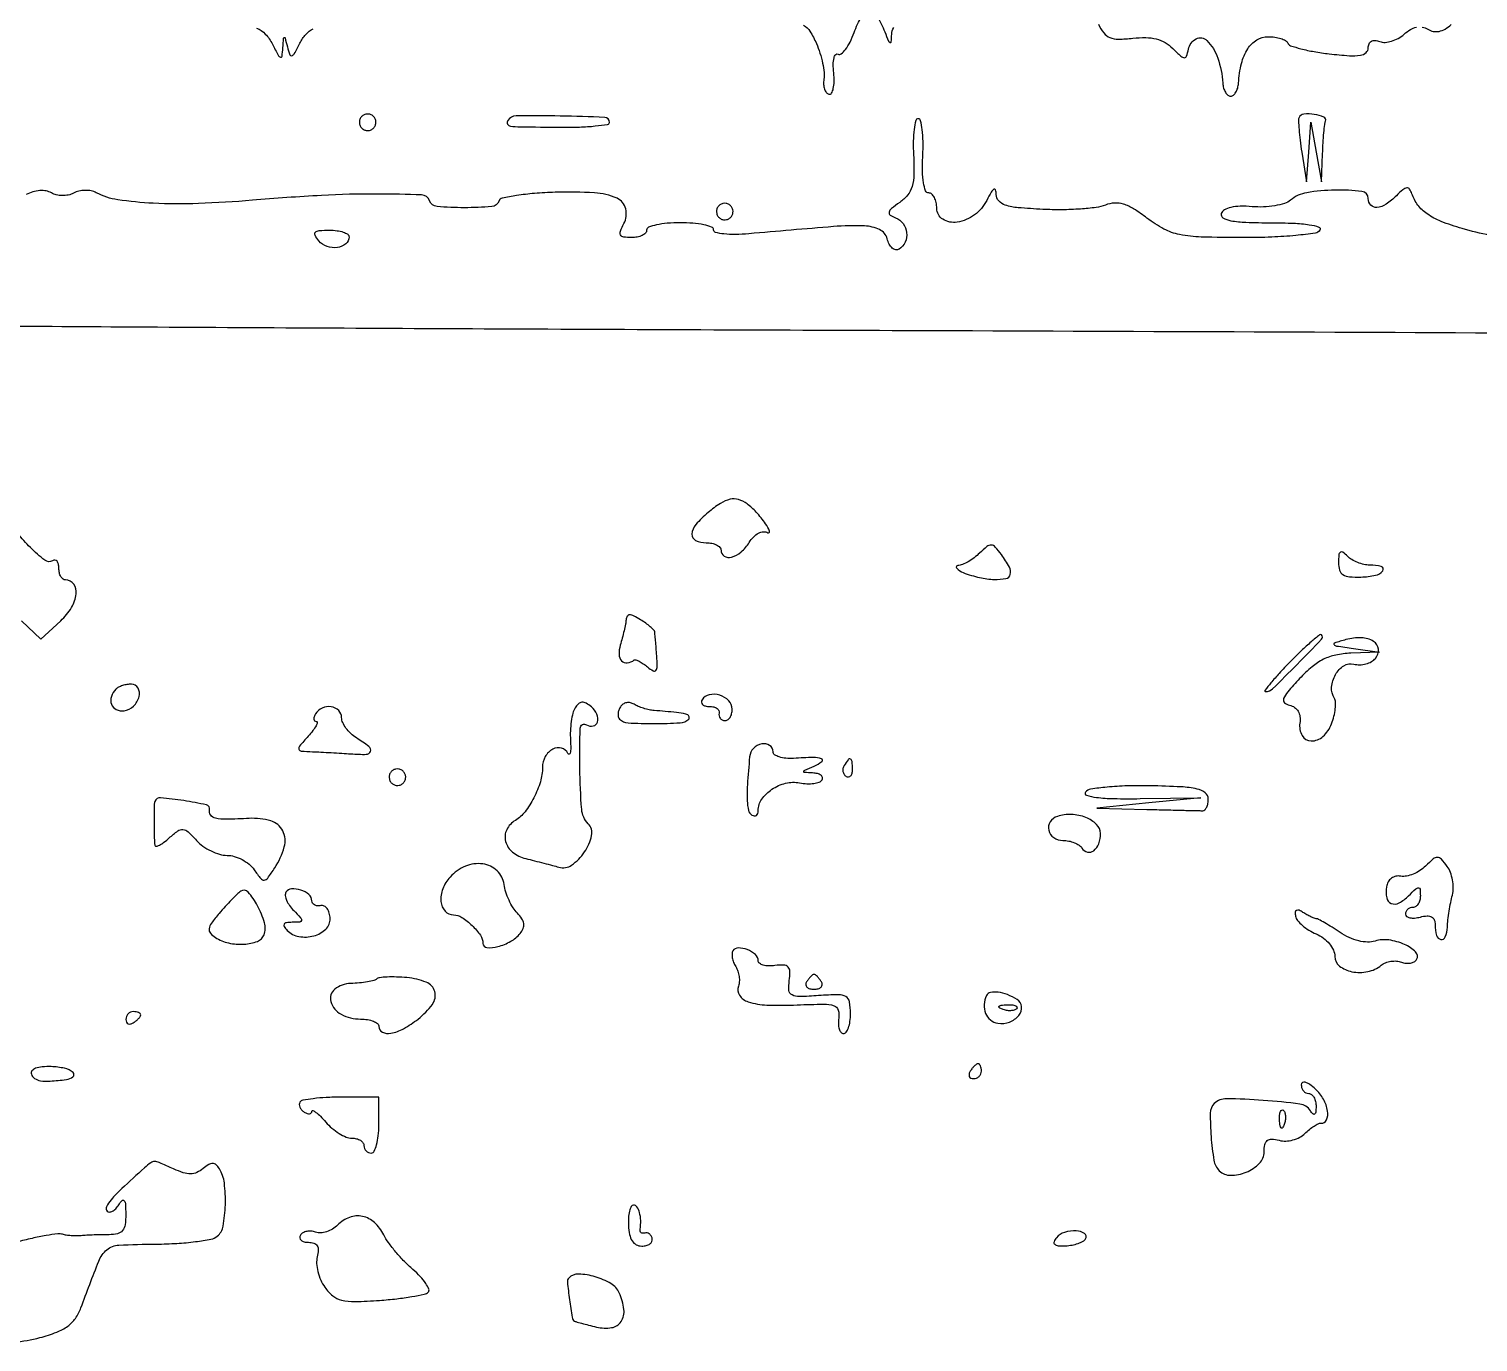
# Model space of a CAD drawing. Extents: x 0 to 5034, y 0 to 2560.
# Drawn here: x 1904 to 2098.8, y 1001.6 to 1178 of the extents above; entities that cross this region are included whole.
import ezdxf

# ---------------------------------------------------------------- set-up
doc = ezdxf.new("R2010")
doc.units = 0

msp = doc.modelspace()

# ---------------------------------------------------------------- linework, layer by layer
for points in [[(1947.502402, 1196.120286, -0.000032), (1920.447605, 1196.407269, -0.136565)], [(2135.158311, 1194.734742, 0.000087), (2095.515265, 1195.025921, 0.000086), (2052.705471, 1195.325531, 0.000108), (2013.009411, 1195.587935, -0.000391)], [(1872.923089, 1138.307243, 0.000252), (1914.9875, 1138.033875, 0.00034), (1965.167743, 1137.767173, 0.000261), (2020, 1137.541701, -0.000218), (2106.534305, 1137.193271, -0.000544), (2169.810122, 1136.842041, -0.000504), (2235.769475, 1136.33762, -0.000165), (2333, 1135.463858, 0.000234), (2358.975745, 1135.234022, 0.00012), (2391.584375, 1134.968581, 0.000119), (2425.187594, 1134.711078, 0.000179), (2454.5, 1134.503905, -0.000262), (2483.599676, 1134.293386, -0.000181), (2516.534375, 1134.025937, -0.000183), (2548.192927, 1133.745827, -0.000374)], [(2008.103196, 1178.546746, -0.128122), (2008.954268, 1177.73466, -0.03552), (2009.81866, 1176.086283, -0.026566), (2010.301143, 1174.799924, -0.024289), (2010.66117, 1173.430844, -0.025063), (2010.861591, 1172.17667, -0.069152), (2010.835046, 1171.284244, 0.052704), (2010.79128, 1170.584991, 0.069653), (2010.906598, 1169.957978, 0.08663), (2011.155376, 1169.495797, 0.170667), (2011.503096, 1169.274829, 0.323696), (2011.849603, 1169.420548, 0.081316), (2012.093236, 1170.022928, 0.052792), (2012.204102, 1170.969635, 0.028909), (2012.149499, 1172.137746, -0.025761), (2012.088656, 1173.284638, -0.056962), (2012.186743, 1174.154302, -0.118405), (2012.416237, 1174.615387, -0.372649), (2012.731153, 1174.666157, 0.318082), (2013.166681, 1174.693347, 0.063414), (2013.738485, 1175.287936, 0.046221), (2014.343484, 1176.281767, 0.026877), (2014.888711, 1177.56878, -0.043394), (2015.883415, 1179.716622, -0.263667)], [(2017.934815, 1179.755634, -0.043485), (2019.006691, 1177.647673, 0.005316), (2019.517159, 1176.420271, 0.210848), (2019.726631, 1176.22496, 0.491136), (2019.879474, 1176.324715, 0.011189), (2019.936614, 1177.324139, -0.12659), (2020.207112, 1178.242056, -0.180398)], [(2047.732259, 1178.688283, 0.057335), (2048.441849, 1177.510045, 0.132139), (2049.257769, 1176.887941, 0.101077), (2050.42293, 1176.667238, 0.025493), (2052.358767, 1176.793719, -0.033076), (2054.092134, 1176.880618, -0.058512), (2055.509491, 1176.691097, -0.068058), (2056.692168, 1176.210855, -0.06604), (2057.715993, 1175.426843, 0.010364), (2058.81684, 1174.3707, 0.175251), (2059.27375, 1174.179151, 0.337237), (2059.580277, 1174.389095, 0.032377), (2059.823324, 1175.321407, -0.227189), (2060.847668, 1176.70563, -0.327606), (2062.296796, 1176.492169, -0.117208), (2063.775386, 1174.123369, -0.064728), (2064.441424, 1170.758137, 0.05166), (2064.555365, 1170.091739, 0.068484), (2064.799955, 1169.527946, 0.085317), (2065.13098, 1169.147697, 0.172756), (2065.5, 1169.016274, 0.172756), (2065.86902, 1169.147697, 0.085317), (2066.200045, 1169.527946, 0.068484), (2066.444635, 1170.091739, 0.05166), (2066.558576, 1170.758137, -0.042526), (2066.961911, 1173.406808, -0.082917), (2067.794844, 1175.36827, -0.112948), (2069.009219, 1176.566786, -0.139363), (2070.533298, 1177, -0.034366), (2071.438194, 1176.937731, -0.043442), (2072.255615, 1176.751296, -0.04946), (2072.881639, 1176.479274, -0.173453), (2073.166667, 1176.15335, 0.221912), (2073.548143, 1175.791516, 0.016917), (2074.944271, 1175.377321, 0.020723), (2076.714353, 1174.994243, 0.014183), (2078.75, 1174.700465, 0.010591), (2081.455395, 1174.446001, 0.056725), (2082.933299, 1174.506228, 0.140761), (2083.701167, 1174.861872, 0.217686), (2084, 1175.51573, -0.100695), (2084.109657, 1176.054711, -0.169981), (2084.416611, 1176.392119, -0.146901), (2084.905257, 1176.493296, -0.069829), (2085.537245, 1176.347334, 0.106762), (2086.252935, 1176.236465, 0.058099), (2087.132755, 1176.39211, 0.053972), (2088.03204, 1176.771263, 0.057243), (2088.810085, 1177.328129, -0.048593), (2089.65835, 1177.957663, -0.083633), (2090.47504, 1178.27863, -0.098322)], [(2091.256125, 1178.287672, -0.092547), (2092, 1178, 0.091545), (2092.741511, 1177.711549, 0.097985), (2093.518761, 1177.71694, 0.084005), (2094.328408, 1178.030879, 0.049552), (2095.16469, 1178.649042, -0.158791)], [(1934.572603, 1178.130606, -0.118069), (1935.74596, 1177.362502, -0.071888), (1936.703521, 1176, 0.005551), (1937.482297, 1174.50474, 0.186102), (1937.782084, 1174.246267, 0.478917), (1937.992338, 1174.3751, 0.015625), (1938.10126, 1175.5, -0.002255), (1938.192133, 1176.800021, -0.33431), (1938.285644, 1176.906735, -0.39805), (1938.395174, 1176.83933, -0.002519), (1938.712861, 1175.627792, 0.02117), (1939.029345, 1174.581533, 0.40111), (1939.307635, 1174.439541, 0.198298), (1939.644345, 1174.713302, 0.008105), (1940.381509, 1176.127792, -0.065023), (1941.184585, 1177.316686, -0.104517), (1942.163046, 1178.043028, -0.078452)], [(2100.363545, 1150.306552, -0.024626), (2096.61602, 1151.213926, -0.021829), (2093.780149, 1152.186701, -0.058298), (2091.897614, 1153.192186, -0.080206), (2090.661537, 1154.383826, -0.080644), (2089.866071, 1155.901786, 0.075082), (2089.556577, 1156.508612, 0.275895), (2089.177349, 1156.673836, 0.145136), (2088.654529, 1156.443007, 0.020345), (2087.776786, 1155.633929, -0.049797), (2086.391655, 1154.500277, -0.12186), (2085.160012, 1154.059255, -0.235624), (2084.346285, 1154.366919, -0.188986), (2084.000775, 1155.25, 0.381852), (2083.135539, 1156.218959, 0.032898), (2079.534638, 1156.38683, 0.03593), (2075.731266, 1156.039699, 0.13325), (2073.559809, 1155.049637, -0.097196), (2072.744156, 1154.605165, -0.033717), (2071.436056, 1154.288171, -0.031988), (2069.911199, 1154.125334, -0.032104), (2068.379886, 1154.158655, 0.025885), (2066.795595, 1154.212834, 0.050348), (2065.540236, 1154.063775, 0.069392), (2064.663605, 1153.736452, 0.190539), (2064.246528, 1153.239583, 0.360161), (2064.470251, 1152.662165, 0.08208), (2065.53345, 1152.278926, 0.036948), (2067.557185, 1152.058881, 0.008611), (2070.975684, 1152, -0.010101), (2073.973651, 1151.939426, -0.027928), (2076.074183, 1151.73663, -0.043472), (2077.346334, 1151.42669, -0.482593), (2077.5, 1151, -0.223914), (2076.885752, 1150.60049, -0.009628), (2074.258869, 1150.292151, -0.014782), (2071.02707, 1150.071967, -0.009616), (2067.285374, 1150, -0.006827), (2061.555198, 1150.078241, -0.042794), (2058.647888, 1150.407709, -0.072105), (2056.536485, 1151.160154, -0.041349), (2054.254415, 1152.619519, 0.022349), (2052.45973, 1153.865631, 0.064854), (2051.09072, 1154.497962, 0.090817), (2049.888527, 1154.645402, 0.081077), (2048.660024, 1154.369519, -0.064186), (2047.435902, 1154.051064, -0.014608), (2045.29857, 1153.842876, -0.014886), (2042.801191, 1153.74764, -0.013987), (2040.25, 1153.797717, -0.009864), (2036.944056, 1154.020633, -0.055548), (2035.21141, 1154.368319, -0.130756), (2034.324877, 1154.93538, -0.18534), (2033.985258, 1155.797717, 0.063328), (2033.901671, 1156.41244, 0.504475), (2033.675029, 1156.50158, 0.124521), (2033.311968, 1156.122115, 0.012301), (2032.712087, 1155, -0.118101), (2031.068319, 1153.054204, -0.119733), (2028.729416, 1152.076627, -0.180024), (2026.819678, 1152.461103, -0.259579), (2026, 1153.933578, 0.050008), (2025.920716, 1154.724317, 0.06999), (2025.684472, 1155.392988, 0.090137), (2025.335925, 1155.84287, 0.185032), (2024.925861, 1156, -0.31239), (2024.4936, 1156.299274, -0.049758), (2024.213907, 1157.349726, -0.036744), (2024.076111, 1158.923559, -0.016727), (2024.116564, 1160.989878, 0.016576), (2024.154593, 1162.902866, 0.027424), (2024.044696, 1164.51398, 0.026478), (2023.830882, 1165.717083, 0.348674), (2023.5, 1165.979757, 0.346552), (2023.169251, 1165.719223, 0.027439), (2022.953671, 1164.544747, 0.027998), (2022.841989, 1162.967431, 0.016935), (2022.877877, 1161.094617, -0.017443), (2022.925439, 1158.473597, -0.066781), (2022.681823, 1156.862796, -0.099315), (2022.084813, 1155.720087, -0.070204), (2021.023512, 1154.729022, 0.015815), (2019.908272, 1153.894091, 0.158527), (2019.592386, 1153.414137, 0.321645), (2019.73436, 1153.030841, 0.056877), (2020.454932, 1152.655668, -0.142204), (2021.470542, 1151.885323, -0.132269), (2021.951252, 1150.668906, -0.134783), (2021.752431, 1149.39324, -0.14977), (2020.932692, 1148.458401, -0.185437), (2020.483914, 1148.37355, -0.134658), (2020.02118, 1148.59568, -0.094366), (2019.612383, 1149.114472, -0.055912), (2019.328446, 1149.852024, 0.220897), (2018.319568, 1151.072939, 0.102755), (2016.278329, 1151.573767, 0.029036), (2012.111074, 1151.481054, 0.00215), (2000.75, 1150.517617, -0.018444), (1998.915776, 1150.422123, -0.031547), (1997.385135, 1150.495561, -0.034293), (1996.271983, 1150.697631, -0.343269), (1996, 1151.047115, 0.31612), (1995.739557, 1151.417886, 0.034366), (1994.678125, 1151.72009, 0.032233), (1993.224825, 1151.931159, 0.019948), (1991.5, 1152, 0.020945), (1989.775243, 1151.927717, 0.033738), (1988.321875, 1151.70625, 0.036969), (1987.267028, 1151.388512, 0.31052), (1987, 1151, -0.193822), (1986.846163, 1150.618057, -0.087294), (1986.402165, 1150.29375, -0.067147), (1985.743742, 1150.073642, -0.047166), (1984.964816, 1150, -0.034631), (1983.916704, 1150.07268, -0.238929), (1983.506034, 1150.3582, -0.220188), (1983.474472, 1150.877174, -0.029678), (1983.943803, 1151.894995, 0.185445), (1984.19154, 1153.871772, 0.229518), (1983.01945, 1155.282484, 0.093073), (1979.98259, 1156.027887, 0.021642), (1974.706521, 1156.09017, 0.011947), (1971.920624, 1155.935766, 0.018302), (1969.518999, 1155.65626, 0.013162), (1967.601027, 1155.309657, 0.261233), (1967.166667, 1154.931641, -0.294483), (1966.17129, 1154.167983, -0.020762), (1962.497905, 1154.020501, -0.020757), (1958.825031, 1154.178157, -0.294919), (1957.833333, 1154.94462, 0.307271), (1956.75701, 1155.738211, 0.009009), (1950.825538, 1155.863319, 0.014423), (1943.301441, 1155.669355, 0.007657), (1934, 1155.017821, -0.012459), (1926.765502, 1154.580833, -0.021026), (1920.689587, 1154.621133, -0.02414), (1915.917384, 1155.085252, -0.087005), (1913.025823, 1156.039618, 0.076565), (1912.345264, 1156.280002, 0.051193), (1911.520647, 1156.349773, 0.050551), (1910.685351, 1156.249982, 0.067974), (1909.971941, 1155.984983, -0.070011), (1909.264406, 1155.725427, -0.054269), (1908.447305, 1155.640654, -0.055283), (1907.649427, 1155.733226, -0.082087), (1907, 1156, 0.093849), (1906.302404, 1156.267707, 0.060546), (1905.435753, 1156.318316, 0.055532), (1904.501209, 1156.154464, 0.051767), (1903.601915, 1155.786951, -0.1065)], [(1902.978113, 1098.520969), (1905.565664, 1096.041938), (1908.24823, 1098.529353, 0.068271), (1909.694072, 1100.29265, 0.108712), (1910.330667, 1102.127847, 0.188083), (1909.989313, 1103.440028, 0.240606), (1908.893011, 1104, -0.170202), (1908.552301, 1104.119439, -0.094345), (1908.262322, 1104.457961, -0.074909), (1908.066201, 1104.962643, -0.055333), (1908, 1105.559017, 0.054912), (1907.938363, 1106.118564, 0.118754), (1907.748949, 1106.504915, 0.189354), (1907.468993, 1106.65942, 0.172581), (1907.14536, 1106.589837, -0.312193), (1906.116994, 1106.642985, -0.031105), (1904.159351, 1108.35663, -0.031702), (1902.459136, 1110.271117, -0.378747)], [(1901.966643, 1001.611134, 0.04732), (1905.446374, 1002.196901, 0.02533), (1907.702517, 1002.924564, 0.066333), (1909.197371, 1003.731749, 0.084246), (1910.216395, 1004.771949, 0.063038), (1910.960178, 1006.196754, -0.005131), (1913.36369, 1012.477926, -0.123946), (1914.450348, 1013.992481, -0.164524), (1916.053863, 1014.624923, -0.010823), (1921.096405, 1014.765678, 0.013273), (1923.854115, 1014.856174, 0.017146), (1926.375783, 1015.092988, 0.014983), (1928.439162, 1015.421508, 0.126775), (1929.28265, 1015.818664, 0.177821), (1930.077474, 1017.185937, 0.035928), (1930.370564, 1020.027454, 0.03796), (1930.238129, 1022.973271, 0.108615), (1929.56377, 1024.896818, 0.070578), (1929.125989, 1025.422414, 0.185385), (1928.675896, 1025.596351, 0.139846), (1928.135301, 1025.443399, 0.034791), (1927.381358, 1024.901536, -0.070344), (1926.552445, 1024.390735, -0.100219), (1925.709416, 1024.209252, -0.079511), (1924.721547, 1024.354939, -0.030614), (1923.423333, 1024.852978, 0.004503), (1921.479399, 1025.71764, 0.093284), (1920.859215, 1025.858597, 0.170838), (1920.359013, 1025.703344, 0.023368), (1919.5, 1025, 0.004161), (1916.456437, 1022.214601, 0.026855), (1915.010433, 1020.716306, 0.061476), (1914.378455, 1019.774764, 0.324121), (1914.47104, 1019.195627, 0.206246), (1914.787457, 1019.069755, 0.11559), (1915.1947, 1019.177365, 0.080522), (1915.636149, 1019.512394, 0.049288), (1916.03906, 1020.02896, -0.049732), (1916.493668, 1020.610742, -0.46409), (1916.772402, 1020.593745, -0.148046), (1916.945002, 1020.116344, -0.011843), (1916.984687, 1018.761202, -0.036471), (1916.890851, 1017.369397, -0.137046), (1916.543249, 1016.575339, -0.164342), (1915.877039, 1016.157655, -0.059021), (1914.75, 1016.025955, 0.005426), (1913.778752, 1016.016949, 0.004191), (1912.720313, 1015.986767, 0.004238), (1911.732156, 1015.94191, 0.010128), (1911, 1015.887561, -0.023841), (1910.352449, 1015.857314, -0.018469), (1909.646875, 1015.88409, -0.018814), (1908.989074, 1015.958399, -0.042062), (1908.5, 1016.075074, 0.111255), (1907.855063, 1016.13761, 0.010552), (1906.2763, 1015.905395, 0.013075), (1904.385634, 1015.535327, 0.009938), (1902.334212, 1015.0348, 0.052275)]]:
    msp.add_lwpolyline(points, format="xyb")
for points in [[(1948.552786, 1166.08541, 0.099038), (1948.401684, 1165.679226, 0.097945), (1948.417584, 1165.244476, 0.097945), (1948.597789, 1164.848514, 0.099038), (1948.91459, 1164.552786, 0.099038), (1949.320774, 1164.401684, 0.097945), (1949.755524, 1164.417584, 0.097945), (1950.151486, 1164.597789, 0.099038), (1950.447214, 1164.91459, 0.099038), (1950.598316, 1165.320774, 0.097945), (1950.582416, 1165.755524, 0.097945), (1950.402211, 1166.151486, 0.099038), (1950.08541, 1166.447214, 0.099038), (1949.679226, 1166.598316, 0.097945), (1949.244476, 1166.582416, 0.097945), (1948.848514, 1166.402211, 0.099038)], [(1968.344738, 1165.75, 0.243578), (1968.30826, 1165.264511, 0.266162), (1968.682283, 1164.981545, 0.028863), (1969.99526, 1164.889874, 0.000862), (1975.5, 1164.833333, 0.010313), (1977.992205, 1164.863436, 0.017076), (1980.090768, 1165.003937, 0.011134), (1981.756836, 1165.210355, 0.372009), (1982.000486, 1165.492126, 0.402119), (1981.364302, 1166.156159, 0.005817), (1975.392897, 1166.338435, 0.006558), (1969.451088, 1166.372699, 0.258167)], [(2074.709139, 1166.160933, 0.116148), (2074.621819, 1165.714922, 0.009477), (2074.689906, 1164.519149, 0.012326), (2074.834976, 1163.080265, 0.009168), (2075.063263, 1161.5), (2075.716189, 1157.5), (2076, 1161.5), (2076.283811, 1165.5), (2077, 1161.5), (2077.716189, 1157.5), (2077.858095, 1161.25, -0.005531), (2077.930698, 1162.733978, -0.007198), (2078.031753, 1164.090747, -0.005529), (2078.144962, 1165.221355, -0.063567), (2078.25, 1165.654671, 0.405909), (2078.012719, 1166.206029, 0.062883), (2076.748375, 1166.552704, 0.054836), (2075.333207, 1166.598647, 0.273825)], [(1996.552786, 1154.08541, 0.099038), (1996.401684, 1153.679226, 0.097945), (1996.417584, 1153.244476, 0.097945), (1996.597789, 1152.848514, 0.099038), (1996.91459, 1152.552786, 0.099038), (1997.320774, 1152.401684, 0.097945), (1997.755524, 1152.417584, 0.097945), (1998.151486, 1152.597789, 0.099038), (1998.447214, 1152.91459, 0.099038), (1998.598316, 1153.320774, 0.097945), (1998.582416, 1153.755524, 0.097945), (1998.402211, 1154.151486, 0.099038), (1998.08541, 1154.447214, 0.099038), (1997.679226, 1154.598316, 0.097945), (1997.244476, 1154.582416, 0.097945), (1996.848514, 1154.402211, 0.099038)], [(1947, 1150.106989, -0.223041), (1946.559595, 1149.16883, -0.140564), (1945.431061, 1148.673358, -0.116558), (1944.037096, 1148.809934, -0.13795), (1942.950668, 1149.559441, -0.044371), (1942.425425, 1150.32057, -0.335831), (1942.479603, 1150.726644, -0.183144), (1942.978267, 1150.954072, -0.016407), (1944.377555, 1151, -0.032325), (1945.382133, 1150.934987, -0.04978), (1946.229657, 1150.737678, -0.064169), (1946.81567, 1150.449981, -0.251687)], [(1995.25, 1113.056438, 0.041186), (1993.613006, 1111.444797, 0.163772), (1993.089197, 1110.156647, 0.306485), (1993.583785, 1109.318751, 0.111146), (1995, 1109, -0.048028), (1995.765418, 1108.926307, -0.068025), (1996.4125, 1108.70625, -0.088204), (1996.848523, 1108.381882, -0.191087), (1997, 1108, 0.257834), (1997.434809, 1107.212858, 0.210222), (1998.401078, 1107.069751, 0.111668), (1999.697076, 1107.760671, 0.075228), (2000.79216, 1109.038803, -0.050816), (2001.388826, 1109.807927, -0.081644), (2002.04984, 1110.306825, -0.10616), (2002.702401, 1110.488887, -0.151442), (2003.282707, 1110.346845, 0.705829), (2003.522896, 1110.544518, 0.068646), (2002.995893, 1111.54665, 0.028071), (2001.726619, 1113.124806, 0.050968), (2000.5, 1114.234687, 0.088496), (1999.345546, 1114.802491, 0.125994), (1998.208302, 1114.8365, 0.089761), (1996.919645, 1114.291951, 0.029112)], [(2031.753754, 1107.610897, -0.034488), (2031.039852, 1106.989227, -0.031742), (2030.227889, 1106.452555, -0.033245), (2029.441274, 1106.06858, -0.083822), (2028.821429, 1105.929715, 0.647468), (2028.680349, 1105.564323, 0.107743), (2029.567269, 1104.989026, 0.033667), (2031.752099, 1104.328817, 0.048768), (2033.75, 1104.070285, 0.056049), (2035.28287, 1104.19434, 0.283926), (2035.885386, 1104.751187, 0.198071), (2035.767732, 1105.730205, 0.030182), (2034.682326, 1107.419768, 0.02573), (2033.860694, 1108.429967, 0.195266), (2033.319145, 1108.692132, 0.190556), (2032.740356, 1108.50582, 0.024349)], [(2080, 1106.343519, 0.073305), (2080.150506, 1105.322469, 0.177163), (2080.601479, 1104.721027, 0.124709), (2081.460743, 1104.428064, 0.028997), (2082.99772, 1104.393519, 0.041054), (2084.974665, 1104.627021, 0.184216), (2085.942117, 1105.238937, 0.531453), (2085.74773, 1105.798206, 0.064916), (2084.2, 1106, -0.056383), (2083.422897, 1106.08791, -0.038823), (2082.57625, 1106.3525, -0.039117), (2081.790842, 1106.740359, -0.062206), (2081.2, 1107.2, 0.038901), (2080.592283, 1107.719857, 0.323019), (2080.25, 1107.721567, 0.219351), (2080.044415, 1107.361712, 0.0218)], [(1984.2391, 1098.654389, -0.027646), (1984.157465, 1098.061051, -0.008536), (1983.970136, 1097.178164, -0.008509), (1983.726509, 1096.196099, -0.00925), (1983.455802, 1095.25, 0.08093), (1983.285557, 1094.002894, 0.184922), (1983.642137, 1093.139224, 0.24056), (1984.394353, 1092.871963, 0.124263), (1985.346305, 1093.25, -0.251495), (1985.563496, 1093.278949, -0.031409), (1986.01215, 1093.076942, -0.030916), (1986.55211, 1092.747618, -0.020813), (1987.126709, 1092.309804, 0.042196), (1987.8802, 1091.784988, 0.366744), (1988.252404, 1091.852329, 0.178603), (1988.428538, 1092.35779, 0.013932), (1988.361645, 1093.809804, 0.001481), (1988.279438, 1094.877274, 0.001898), (1988.197122, 1095.859407, 0.00146), (1988.122594, 1096.682201, 0.016222), (1988.081242, 1097.009453, 0.156126), (1987.949044, 1097.271069, 0.020135), (1987.485323, 1097.705579, 0.021925), (1986.874685, 1098.18815, 0.016674), (1986.166667, 1098.663842, 0.02171), (1985.256304, 1099.178855, 0.119648), (1984.71196, 1099.308182, 0.260459), (1984.39288, 1099.127812, 0.11684)], [(2073.482075, 1092.981644, 0.007285), (2072.032943, 1091.453685, 0.013634), (2070.913312, 1090.169608, 0.010349), (2070.116516, 1089.162071, 0.619738), (2070.197052, 1089, 0.195191), (2071.144092, 1089.384351, 0.00513), (2074.434367, 1092.647947, 0.003813), (2077.724624, 1096.030397, 0.407947), (2077.718356, 1096.614977, 0.383468), (2077.456709, 1096.62887, 0.007408), (2076.330271, 1095.691363, 0.013792), (2074.997877, 1094.483262, 0.008302)], [(2081, 1095.983162, 0.007233), (2079.457315, 1095.527521, 0.537142), (2079.395843, 1095.316374, 0.182027), (2079.736599, 1095.126594, 0.002803), (2082, 1094.802001), (2085.5, 1094.320074), (2081.65121, 1094.160037, 0.040891), (2079.63118, 1093.90971, 0.063759), (2077.975883, 1093.33833, 0.059354), (2076.437237, 1092.334011, 0.03054), (2074.763694, 1090.75, 0.010241), (2073.167183, 1088.970808, 0.087704), (2072.622985, 1088.054436, 0.300998), (2072.746416, 1087.512182, 0.142818), (2073.411327, 1087.16727, -0.098189), (2074.09448, 1086.886012, -0.11541), (2074.573017, 1086.377139, -0.102721), (2074.811436, 1085.65807, -0.064907), (2074.798843, 1084.771132, 0.165253), (2075.10881, 1083.102958, 0.264544), (2076.316528, 1082.375243, 0.193768), (2077.912575, 1082.971881, 0.117269), (2079.06246, 1084.664283, 0.029565), (2079.384673, 1085.690588, 0.033681), (2079.566765, 1086.704143, 0.035877), (2079.600317, 1087.570661, 0.130877), (2079.442606, 1088.092865, -0.159073), (2079.07744, 1089.597625, -0.110358), (2079.594003, 1091.283895, -0.121068), (2080.728892, 1092.482625, -0.209894), (2082.059636, 1092.694656, 0.069875), (2082.851639, 1092.602165, 0.059268), (2083.686257, 1092.721199, 0.061564), (2084.435812, 1093.023225, 0.093285), (2084.975564, 1093.470556, 0.200139), (2085.353713, 1094.703191, 0.231449), (2084.714829, 1095.739922, 0.13466), (2083.079052, 1096.238619, 0.075375)], [(1915.666667, 1089.333333, 0.117912), (1915.049868, 1088.328793, 0.169955), (1915.071343, 1087.295228, 0.193541), (1915.713818, 1086.591349, 0.149568), (1916.75, 1086.43296, 0.155659), (1918.021946, 1087.05381, 0.135098), (1918.786651, 1088.331574, 0.202028), (1918.63849, 1089.483079, 0.267131), (1917.739991, 1090, 0.041773), (1917.152516, 1089.950833, 0.036043), (1916.550706, 1089.804167, 0.037677), (1916.022383, 1089.589204, 0.081092)], [(1942.5, 1086, 0.051315), (1942.314273, 1085.616529, 0.111502), (1942.273252, 1085.29375, 0.186183), (1942.377972, 1085.084405, 0.186834), (1942.595971, 1085, -0.473264), (1942.725157, 1084.842429, -0.076139), (1942.568556, 1084.4125, -0.040074), (1942.145191, 1083.768279, -0.018516), (1941.5, 1083, 0.008682), (1940.350076, 1081.684132, 0.249838), (1940.258931, 1081.25898, 0.312005), (1940.564732, 1081.007893, 0.012208), (1942.095012, 1080.918758, -0.003451), (1943.213265, 1080.873254, -0.001819), (1944.601347, 1080.802109, -0.001809), (1946.022116, 1080.718947, -0.00279), (1947.25, 1080.635737, 0.021118), (1949.317653, 1080.571591, 0.315193), (1949.874197, 1080.970502, 0.326739), (1949.679918, 1081.613617, 0.021896), (1948, 1082.767927, -0.048682), (1947.234913, 1083.356259, -0.046919), (1946.5875, 1084.088184, -0.050645), (1946.143819, 1084.846761, -0.107418), (1946, 1085.508474, 0.198996), (1945.604309, 1086.463323, 0.162804), (1944.607168, 1086.960215, 0.141422), (1943.398927, 1086.788151, 0.149801)], [(1977.375874, 1086.799159, 0.077166), (1977.079397, 1086.09704, 0.025846), (1976.864247, 1085.00105, 0.025012), (1976.74814, 1083.744603, 0.026095), (1976.760635, 1082.500601, -0.013788), (1976.798157, 1081.418057, -0.04984), (1976.734509, 1080.732112, -0.326181), (1976.585666, 1080.593984, -0.327122), (1976.409181, 1080.693823, 0.224274), (1975.565693, 1081.4128, 0.193761), (1974.400717, 1081.274516, 0.140154), (1973.376268, 1080.26224, 0.128927), (1973, 1078.82727, -0.073476), (1972.713887, 1076.890813, -0.044902), (1971.848722, 1074.744199, -0.045443), (1970.650623, 1072.848774, -0.095993), (1969.354015, 1071.70031, 0.146851), (1968.192481, 1070.442676, 0.181789), (1968.043201, 1068.866459, 0.158684), (1968.98906, 1067.422673, 0.110939), (1970.75, 1066.56092, -0.002881), (1971.926995, 1066.273021, -0.002315), (1973.189907, 1065.95016, -0.002339), (1974.354362, 1065.640896, -0.005974), (1975.194363, 1065.402783, 0.229624), (1976.921953, 1065.687351, 0.090649), (1978.652554, 1067.453199, 0.093865), (1979.608335, 1069.668404, 0.25682), (1979.148653, 1071.251347, -0.179335), (1978.270664, 1073.16323, -0.014807), (1978.01459, 1078.727041, -0.014417), (1978.081392, 1084.0918, -0.573587), (1978.930902, 1084.542705, 0.189912), (1979.833788, 1084.380067, 0.284718), (1980.401804, 1084.911237, 0.173336), (1980.318537, 1085.961593, 0.114421), (1979.578017, 1086.935251, 0.041155), (1978.849858, 1087.444674, 0.148558), (1978.305164, 1087.574072, 0.176944), (1977.838671, 1087.370219, 0.063831)], [(1983.468963, 1086.949781, 0.056783), (1983.254448, 1086.494278, 0.064578), (1983.159755, 1086.021584, 0.074439), (1983.193185, 1085.603939, 0.140137), (1983.356117, 1085.31055, 0.185158), (1984.497786, 1084.801766, 0.013475), (1988.003383, 1084.710205, 0.01349), (1991.508585, 1084.807729, 0.18471), (1992.651661, 1085.318327, 0.353043), (1992.69229, 1085.697905, 0.191904), (1992.286521, 1085.987258, 0.03689), (1991.011318, 1086.201586, 0.003886), (1987.998803, 1086.458265, -0.034579), (1987.337997, 1086.555675, -0.022488), (1986.592044, 1086.754478, -0.022619), (1985.878133, 1087.015606, -0.039443), (1985.317901, 1087.303526, 0.090625), (1984.816654, 1087.499568, 0.095564), (1984.288147, 1087.500366, 0.099652), (1983.814697, 1087.307031, 0.10814)], [(1994.444954, 1087.910933, 0.158234), (1994.360563, 1087.565646, 0.191241), (1994.505305, 1087.267587, 0.126796), (1994.88443, 1087.066068, 0.059147), (1995.440983, 1087, -0.05711), (1996.019265, 1086.933733, -0.093804), (1996.468601, 1086.735625, -0.131107), (1996.719809, 1086.442032, -0.181447), (1996.75, 1086.1, 0.11039), (1996.732072, 1085.749164, 0.119228), (1996.867188, 1085.435, 0.113761), (1997.137515, 1085.206961, 0.093907), (1997.5, 1085.1, 0.168696), (1997.880951, 1085.191038, 0.108012), (1998.20625, 1085.515435, 0.084061), (1998.425801, 1086.029171, 0.059104), (1998.5, 1086.654671, 0.197179), (1998.042267, 1087.770248, 0.123534), (1996.819581, 1088.513587, 0.126021), (1995.409402, 1088.583739, 0.206932)], [(2000.843476, 1080.25, 0.005414), (2000.546724, 1076.471579, 0.026618), (2000.516086, 1074.333447, 0.048644), (2000.693398, 1073.038752, 0.198524), (2001.148634, 1072.408139, 0.111581), (2001.47278, 1072.296628, 0.183608), (2001.749911, 1072.368598, 0.159113), (2001.936164, 1072.619821, 0.080771), (2002, 1073.012412, -0.153323), (2002.478525, 1074.536244, -0.093108), (2003.837521, 1075.871439, -0.08697), (2005.687772, 1076.6919, -0.108614), (2007.56177, 1076.743441, 0.035097), (2008.552666, 1076.625248, 0.044317), (2009.474683, 1076.662171, 0.050684), (2010.206654, 1076.833464, 0.173217), (2010.582884, 1077.134109, 0.205653), (2010.632588, 1077.467663, 0.171476), (2010.429435, 1077.766291, 0.100883), (2009.964271, 1077.981139, 0.048229), (2009.309017, 1078.070285, -0.008061), (2008.236922, 1078.129261, -0.453283), (2008.129501, 1078.270989, -0.240506), (2008.284157, 1078.464345, -0.004561), (2009.5, 1079, 0.055758), (2010.550367, 1079.597582, 0.597519), (2010.498754, 1079.977439, 0.097099), (2009.421096, 1080.156851, 0.009306), (2006.75, 1080.030596, -0.037188), (2005.696681, 1080.039549, -0.057936), (2004.807812, 1080.218421, -0.078553), (2004.20296, 1080.526512, -0.240191), (2004, 1080.924634, 0.254583), (2003.536681, 1081.775616, 0.198603), (2002.484117, 1081.96883, 0.1464), (2001.352745, 1081.348856, 0.174119)], [(2013.542705, 1079.069098, 0.090093), (2013.387618, 1078.673795, 0.095385), (2013.385962, 1078.257398, 0.099739), (2013.536973, 1077.88478, 0.108766), (2013.817021, 1077.613087, 0.158515), (2014.139071, 1077.534562, 0.191218), (2014.417083, 1077.669932, 0.126631), (2014.605052, 1078.024148, 0.059057), (2014.666667, 1078.543989, 0.019984), (2014.623697, 1079.618676, 0.269722), (2014.40792, 1079.929499, 0.350126), (2014.086603, 1079.852054, 0.02679)], [(1952.552786, 1078.08541, 0.099038), (1952.401684, 1077.679226, 0.097945), (1952.417584, 1077.244476, 0.097945), (1952.597789, 1076.848514, 0.099038), (1952.91459, 1076.552786, 0.099038), (1953.320774, 1076.401684, 0.097945), (1953.755524, 1076.417584, 0.097945), (1954.151486, 1076.597789, 0.099038), (1954.447214, 1076.91459, 0.099038), (1954.598316, 1077.320774, 0.097945), (1954.582416, 1077.755524, 0.097945), (1954.402211, 1078.151486, 0.099038), (1954.08541, 1078.447214, 0.099038), (1953.679226, 1078.598316, 0.097945), (1953.244476, 1078.582416, 0.097945), (1952.848514, 1078.402211, 0.099038)], [(2045.995157, 1075.5, 0.533519), (2046.120912, 1075.071543, 0.046305), (2047.453568, 1074.783929, 0.025554), (2049.801136, 1074.621879, 0.007986), (2053.330932, 1074.615341), (2061.5, 1074.730681), (2054.5, 1074.041928), (2047.5, 1073.353174), (2054.25, 1073.176587, 0.00027), (2056.890554, 1073.108933, 0.000384), (2059.2375, 1073.051872, 0.000212), (2061.22183, 1073.005993, 0.005673), (2061.75, 1073, 0.200521), (2062.036579, 1073.119745, 0.084977), (2062.279687, 1073.46783, 0.065018), (2062.444859, 1073.982995, 0.045134), (2062.5, 1074.592613, 0.235519), (2062.096948, 1075.40082, 0.106868), (2060.995276, 1075.909616, 0.04286), (2058.847039, 1076.199348, 0.007077), (2054.664225, 1076.342613, 0.012075), (2051.601786, 1076.33016, 0.017171), (2048.88543, 1076.160018, 0.013233), (2046.681913, 1075.886809, 0.183586)], [(1920.899402, 1074.25, 0.092977), (1920.811156, 1073.798512, 0.001926), (1920.802512, 1071.493779, 0.003844), (1920.819549, 1069.306366, 0.03402), (1920.9, 1068.345012, 0.425375), (1921.076752, 1068.220179, 0.072693), (1921.510445, 1068.370958, 0.042876), (1922.125124, 1068.760989, 0.021114), (1922.837686, 1069.353108, -0.027036), (1923.980849, 1070.280387, -0.182373), (1924.672335, 1070.46928, -0.165425), (1925.353913, 1070.163273, -0.021342), (1926.492674, 1069.008096, 0.054174), (1927.356706, 1068.239528, 0.040986), (1928.448333, 1067.589878, 0.041948), (1929.589547, 1067.145862, 0.071925), (1930.598284, 1067, -0.072686), (1931.573955, 1066.857411, -0.049565), (1932.61275, 1066.431278, -0.049281), (1933.554884, 1065.804802, -0.068729), (1934.242671, 1065.063926, 0.016985), (1935.139709, 1063.871552, 0.250508), (1935.606538, 1063.673664, 0.217066), (1936.072811, 1063.939075, 0.012849), (1937.013644, 1065.313926, 0.073258), (1938.298054, 1068.128092, 0.192112), (1938.08538, 1070.298346, 0.205778), (1936.466161, 1071.628292, 0.083861), (1933.576382, 1071.960343, -0.008123), (1930.517069, 1071.848072, -0.058266), (1929.047995, 1071.989486, -0.18147), (1928.399143, 1072.406662, -0.218932), (1928.25, 1073.108802, 0.414213), (1927.832022, 1073.770132, 0.016937), (1924.782848, 1074.34989, 0.016803), (1921.671571, 1074.726368, 0.331159)], [(2042.212258, 1072.237419, 0.169453), (2041.248708, 1071.493505, 0.202454), (2041.047004, 1070.372992, 0.18788), (2041.713104, 1069.384226, 0.152806), (2042.940983, 1069, -0.047606), (2043.730041, 1068.924701, -0.046638), (2044.496311, 1068.701458, -0.050526), (2045.12997, 1068.373446, -0.110089), (2045.510081, 1067.983688, 0.193056), (2046.253297, 1067.435165, 0.234393), (2047.091306, 1067.610356, 0.143455), (2047.766289, 1068.557292, 0.083771), (2048, 1069.94244, 0.204124), (2047.48553, 1071.150121, 0.09727), (2046.038112, 1072.080805, 0.08276), (2044.101442, 1072.498379, 0.092505)], [(1960.576542, 1064.084578, 0.092188), (1959.597029, 1062.493058, 0.115195), (1959.358227, 1060.779551, 0.160144), (1959.908367, 1059.508572, 0.214372), (1961.040044, 1059, -0.14516), (1962.168722, 1058.665269, -0.048225), (1963.532125, 1057.578462, -0.04814), (1964.656685, 1056.257416, -0.153443), (1965, 1055.165048, 0.392402), (1965.525804, 1054.59823, 0.084262), (1966.988006, 1054.734735, 0.062646), (1968.732577, 1055.444398, 0.091908), (1970.001758, 1056.502119, 0.074811), (1970.412059, 1057.181386, 0.133554), (1970.495113, 1057.824157, 0.115135), (1970.241004, 1058.486571, 0.047496), (1969.625329, 1059.231814, -0.056839), (1969.047246, 1059.958728, -0.03122), (1968.505598, 1060.960027, -0.030701), (1968.076962, 1062.058423, -0.042607), (1967.840811, 1063.08776, 0.168946), (1966.896979, 1064.92265, 0.157434), (1964.989251, 1065.841072, 0.133015), (1962.639394, 1065.53838, 0.111116)], [(2091.704765, 1065.561908, -0.052745), (2090.946901, 1064.949045, -0.046398), (2090.045183, 1064.477441, -0.048993), (2089.141974, 1064.206686, -0.093184), (2088.386029, 1064.20101, 0.09793), (2087.71256, 1064.189619, 0.108007), (2087.119964, 1063.919753, 0.105151), (2086.682694, 1063.419939, 0.088548), (2086.452657, 1062.753971, 0.085691), (2086.474708, 1061.285441, 0.2561), (2087.090806, 1060.534997, 0.224828), (2088.135217, 1060.598083, 0.070809), (2089.41938, 1061.562237, -0.008776), (2090.385238, 1062.494772, -0.188299), (2090.747076, 1062.638479, -0.386528), (2090.955415, 1062.451332, -0.025319), (2091, 1061.571429, -0.061768), (2090.925485, 1060.97055, -0.080164), (2090.70625, 1060.461607, -0.09778), (2090.381386, 1060.120948, -0.154765), (2090, 1060, 0.089443), (2089.618207, 1059.931152, 0.095162), (2089.29375, 1059.733751, 0.099841), (2089.076675, 1059.439407, 0.10954), (2089, 1059.09362, 0.24384), (2089.157535, 1058.789795, 0.106581), (2089.5875, 1058.607123, 0.070464), (2090.233678, 1058.575635, 0.040966), (2091, 1058.710251, -0.04787), (2091.89827, 1058.855316, -0.136294), (2092.512941, 1058.726569, -0.17931), (2092.8726, 1058.331531, -0.096222), (2093, 1057.675648, 0.062678), (2093.180271, 1056.243211, 0.28762), (2093.760233, 1055.691662, 0.372327), (2094.357212, 1056.027691, 0.071688), (2094.627276, 1057.345492, -0.015269), (2094.715364, 1058.326646, -0.008795), (2094.878181, 1059.501868, -0.008782), (2095.083371, 1060.677339, -0.014512), (2095.302693, 1061.660868, 0.062453), (2095.421063, 1062.613021, 0.044286), (2095.32466, 1063.686365, 0.044672), (2095.043551, 1064.712553, 0.068786), (2094.607743, 1065.521766, 0.02716), (2093.82225, 1066.481915, 0.207135), (2093.301877, 1066.715749, 0.181578), (2092.734319, 1066.511518, 0.020188)], [(1932.433823, 1062.172626, 0.035872), (1931.950785, 1061.76912, 0.008251), (1931.198491, 1061.018713, 0.008485), (1930.358746, 1060.123042, 0.008191), (1929.539763, 1059.18895, 0.01768), (1928.507945, 1057.881455, 0.120421), (1928.19543, 1057.127723, 0.218079), (1928.361048, 1056.543137, 0.075467), (1929.039763, 1055.954263, 0.087168), (1930.812978, 1055.225175, 0.067984), (1932.892997, 1055.057497, 0.07637), (1934.680817, 1055.434379, 0.214235), (1935.567671, 1056.315752, 0.164548), (1935.633041, 1057.939628, 0.051388), (1934.696694, 1060.226481, 0.056601), (1933.431995, 1062.057779, 0.387156)], [(1938.522834, 1062.036946, 0.175583), (1938.428945, 1061.587534, 0.064749), (1938.604907, 1060.954171, 0.054101), (1938.997269, 1060.250084, 0.04225), (1939.562237, 1059.58062, -0.009709), (1940.496189, 1058.609674, -0.22013), (1940.612678, 1058.25, -0.357251), (1940.393655, 1058.039979, -0.019547), (1939.371429, 1058, 0.031036), (1938.574371, 1057.950477, 0.224209), (1938.258289, 1057.75, 0.297955), (1938.263049, 1057.426554, 0.047917), (1938.684665, 1056.915335, 0.153175), (1940.268134, 1056.088121, 0.111828), (1942.263599, 1056.178587, 0.124659), (1943.87221, 1057.091252, 0.210375), (1944.454545, 1058.5, 0.059618), (1944.347947, 1059.246606, 0.090076), (1944.068608, 1059.839062, 0.119215), (1943.666503, 1060.186952, 0.171803), (1943.204545, 1060.25, -0.071322), (1942.744131, 1060.221307, -0.102905), (1942.353835, 1060.33576, -0.12641), (1942.095093, 1060.57288, -0.145383), (1942, 1060.893011, 0.223116), (1941.610133, 1061.723206, 0.093996), (1940.505284, 1062.334376, 0.096398), (1939.274995, 1062.489755, 0.242241)], [(2074.225223, 1058.829913, 0.12094), (2074.503421, 1058.248269, 0.042734), (2075.152513, 1057.581892, 0.039391), (2076.02068, 1056.943055, 0.037009), (2076.996098, 1056.433186, -0.057056), (2077.973918, 1055.871166, -0.060404), (2078.778643, 1055.111945, -0.066373), (2079.313846, 1054.260694, -0.107081), (2079.496098, 1053.427602, 0.230092), (2080.130001, 1052.129721, 0.118877), (2081.812398, 1051.363209, 0.098361), (2083.942139, 1051.374338, 0.120434), (2085.737265, 1052.221705, -0.075743), (2086.320278, 1052.562945, -0.055071), (2087.046042, 1052.762491, -0.055115), (2087.79714, 1052.798697, -0.076261), (2088.45524, 1052.65555, 0.062659), (2089.063154, 1052.505976, 0.070167), (2089.665501, 1052.52044, 0.080095), (2090.170577, 1052.690039, 0.134149), (2090.495983, 1052.993501, 0.351892), (2090.369805, 1054.012943, 0.088491), (2088.88126, 1055.019144, 0.069219), (2086.766431, 1055.626523, 0.11267), (2084.913264, 1055.472471, -0.08638), (2083.909671, 1055.336158, -0.051485), (2082.712792, 1055.505083, -0.046486), (2081.438483, 1055.95012, -0.040197), (2080.201037, 1056.641081, 0.006952), (2079.129978, 1057.336239, 0.009543), (2078.146555, 1057.929363, 0.006688), (2077.312447, 1058.396203, 0.103986), (2077, 1058.489322, -0.076143), (2076.729301, 1058.553965, -0.0151), (2076.272409, 1058.756141, -0.015668), (2075.749943, 1059.026904, -0.014009), (2075.225223, 1059.339643, 0.046405), (2074.68953, 1059.613615, 0.216126), (2074.351357, 1059.598151, 0.267046), (2074.186542, 1059.345203, 0.065341)], [(1998.598008, 1054.15858, 0.12869), (1998.479424, 1053.771948, 0.05437), (1998.516056, 1053.226056, 0.048891), (1998.686061, 1052.61967, 0.045664), (1998.973463, 1052.042938, -0.057884), (1999.260302, 1051.430375, -0.045673), (1999.428047, 1050.717216, -0.047063), (1999.460103, 1050.015911, -0.079675), (1999.339306, 1049.441834, 0.245787), (1999.484181, 1048.194313, 0.167298), (2000.652258, 1047.321649, 0.069643), (2003.158059, 1046.888798, 0.018197), (2007.250096, 1046.906803, -0.00698), (2010.811497, 1047.002376, -0.08096), (2012.186895, 1046.796335, -0.248246), (2012.75505, 1046.214935, -0.112034), (2012.825363, 1045.119259, 0.044339), (2012.770335, 1044.339267, 0.068701), (2012.874638, 1043.673377, 0.094935), (2013.112563, 1043.218436, 0.216236), (2013.45, 1043.045448, 0.256028), (2013.814407, 1043.223045, 0.06899), (2014.120938, 1043.814342, 0.052041), (2014.3309, 1044.685469, 0.033143), (2014.4, 1045.726781, 0.041038), (2014.268334, 1047.328283, 0.226814), (2013.786205, 1048.017899, 0.135398), (2012.772514, 1048.271793, 0.012084), (2010.123248, 1048.14477, -0.010796), (2007.524999, 1048.013482, -0.12623), (2006.542816, 1048.235423, -0.259575), (2006.135097, 1048.845035, -0.055246), (2006.173248, 1050.167989, 0.03668), (2006.253376, 1051.382452, 0.190669), (2006.006366, 1051.993317, 0.199187), (2005.416555, 1052.254232, 0.040379), (2004.25, 1052.187142, -0.04003), (2003.388169, 1052.136974, -0.064211), (2002.660938, 1052.246972, -0.090664), (2002.171273, 1052.489087, -0.236984), (2002, 1052.830153, 0.216172), (2001.622073, 1053.663438, 0.086952), (2000.528708, 1054.3274, 0.09178), (1999.320936, 1054.558714, 0.261584)], [(1950.711775, 1050.378441, -0.137656), (1950.351496, 1050.176062, -0.017689), (1949.475151, 1049.995827, -0.019585), (1948.395972, 1049.856605, -0.015178), (1947.213062, 1049.786995, 0.161691), (1945.089105, 1049.014018, 0.302569), (1944.548367, 1047.346237, 0.207629), (1945.939812, 1045.637941, 0.120027), (1948.559017, 1045, -0.039081), (1949.49372, 1044.92683, -0.058208), (1950.282961, 1044.70625, -0.076538), (1950.820624, 1044.382793, -0.222681), (1951, 1044, 0.288049), (1951.481209, 1043.234017, 0.160549), (1952.6143, 1043.085204, 0.080338), (1954.33407, 1043.70932, 0.039535), (1956.276266, 1045.00267, 0.066574), (1958.196058, 1046.977263, 0.229072), (1958.520983, 1048.685156, 0.238275), (1957.386734, 1049.952087, 0.070939), (1954.782444, 1050.564976, 0.014267), (1953.380311, 1050.650557, 0.019558), (1952.11641, 1050.642113, 0.016641), (1951.090403, 1050.560815, 0.169868)], [(2008.5, 1050, 0.146489), (2008.397987, 1049.620597, 0.191582), (2008.538811, 1049.29375, 0.134005), (2008.925364, 1049.072951, 0.063222), (2009.5, 1049, 0.063222), (2010.074636, 1049.072951, 0.134005), (2010.461189, 1049.29375, 0.191582), (2010.602013, 1049.620597, 0.146489), (2010.5, 1050, 0.025622), (2010.235369, 1050.382847, 0.032351), (2009.951311, 1050.70625, 0.033983), (2009.686704, 1050.937141, 0.163822), (2009.5, 1051, 0.163822), (2009.313296, 1050.937141, 0.033983), (2009.048689, 1050.70625, 0.032351), (2008.764631, 1050.382847, 0.025622)], [(2032.689105, 1048.160933, 0.097449), (2032.372483, 1046.947244, 0.112494), (2032.56633, 1045.769604, 0.124326), (2033.224546, 1044.875461, 0.136619), (2034.206312, 1044.440225, 0.125106), (2035.781222, 1044.60332, 0.134987), (2037.035321, 1045.499504, 0.195111), (2037.391963, 1046.666456, 0.235147), (2036.798558, 1047.632852, 0.045896), (2035.505953, 1048.283752, 0.061818), (2034.238266, 1048.609177, 0.080629), (2033.226043, 1048.575653, 0.236071)], [(1917, 1044.940983, 0.108972), (1917.078288, 1044.586039, 0.182303), (1917.29375, 1044.3746, 0.161196), (1917.6179, 1044.343488, 0.082592), (1918, 1044.5, 0.029505), (1918.382774, 1044.768994, 0.035638), (1918.70625, 1045.066025, 0.038439), (1918.934461, 1045.34829, 0.151918), (1919, 1045.559017, 0.210953), (1918.92554, 1045.727648, 0.081139), (1918.70625, 1045.870461, 0.061769), (1918.382849, 1045.967655, 0.042167), (1918, 1046, 0.105053), (1917.618444, 1045.918938, 0.099167), (1917.29375, 1045.688914, 0.09642), (1917.076123, 1045.345238, 0.093332)], [(2036.729167, 1046.395833, -0.126455), (2036.402231, 1046.202593, -0.060344), (2035.916927, 1046.123424, -0.05415), (2035.359369, 1046.160852, -0.051402), (2034.8125, 1046.316886, -0.054073), (2034.395823, 1046.538436, -0.470617), (2034.37858, 1046.720685, -0.168741), (2034.670344, 1046.862007, -0.018894), (2035.416667, 1046.921053, -0.028489), (2036.112848, 1046.910055, -0.077125), (2036.592839, 1046.799335, -0.208169), (2036.77538, 1046.614691, -0.296942)], [(1904.297231, 1037.608307, 0.164278), (1904.73892, 1037.024145, 0.111222), (1905.521832, 1036.714867, 0.056641), (1906.821798, 1036.660857, 0.01318), (1909, 1036.875, 0.141664), (1909.891851, 1037.258192, 0.46762), (1909.896687, 1037.813377, 0.122492), (1908.754867, 1038.380396, 0.045397), (1906.961617, 1038.608307, 0.02966), (1905.749896, 1038.579683, 0.069142), (1904.866188, 1038.381153, 0.125979), (1904.382917, 1038.043608, 0.26394)], [(2030.5, 1038, 0.082592), (2030.343488, 1037.6179, 0.161196), (2030.3746, 1037.29375, 0.182303), (2030.586039, 1037.078288, 0.108972), (2030.940983, 1037, 0.093332), (2031.345238, 1037.076123, 0.09642), (2031.688914, 1037.29375, 0.099167), (2031.918938, 1037.618444, 0.105053), (2032, 1038, 0.042167), (2031.967655, 1038.382849, 0.061769), (2031.870461, 1038.70625, 0.081139), (2031.727648, 1038.92554, 0.210953), (2031.559017, 1039, 0.151918), (2031.34829, 1038.934461, 0.038439), (2031.066025, 1038.70625, 0.035638), (2030.768994, 1038.382774, 0.029505)], [(2075, 1036.154988, 0.085274), (2075.075772, 1035.713934, 0.093604), (2075.29375, 1035.339278, 0.100386), (2075.618549, 1035.088709, 0.114747), (2076, 1035, -0.17131), (2076.380315, 1034.865757, -0.095191), (2076.701752, 1034.485938, -0.075283), (2076.916433, 1033.919445, -0.055234), (2076.984687, 1033.25, -0.023262), (2076.94343, 1032.504252, -0.213309), (2076.785448, 1032.22967, -0.378137), (2076.552564, 1032.25178, -0.046723), (2076.213142, 1032.68937, 0.222249), (2074.820852, 1033.576021, 0.014129), (2069.880224, 1034.078802, 0.014677), (2064.929341, 1034.295827, 0.202672), (2063.302279, 1033.635613, 0.195628), (2062.770124, 1032.373504, 0.02179), (2062.868684, 1029.187862, 0.023358), (2063.254542, 1026.020062, 0.155608), (2063.974814, 1024.625186, 0.200679), (2065.493818, 1024.002032, 0.097305), (2067.588278, 1024.42833, 0.097182), (2069.3678, 1025.616077, 0.199717), (2070, 1027.135683, -0.048748), (2070.098407, 1028.142632, -0.180599), (2070.427583, 1028.676912, -0.181779), (2071.024739, 1028.862706, -0.049486), (2072.017591, 1028.705651, 0.074385), (2072.896599, 1028.610987, 0.054582), (2073.867481, 1028.757992, 0.054796), (2074.779064, 1029.110314, 0.076928), (2075.481877, 1029.624734, -0.024974), (2076.088795, 1030.173873, -0.029482), (2076.715998, 1030.627895, -0.030529), (2077.280162, 1030.940944, -0.13398), (2077.651613, 1031.00822, 0.32332), (2078.389345, 1031.448661, 0.143319), (2078.535518, 1032.63644, 0.086815), (2077.97786, 1034.236042, 0.081829), (2076.901811, 1035.58886, 0.028157), (2076.137177, 1036.20626, 0.083604), (2075.534192, 1036.502119, 0.213543), (2075.166721, 1036.453538, 0.260298)], [(1940.392561, 1033.819098, 0.147395), (1940.308783, 1033.511021, 0.099577), (1940.390816, 1033.153703, 0.083124), (1940.626931, 1032.801085, 0.065423), (1940.983688, 1032.510081, 0.050227), (1941.373451, 1032.320261, 0.109235), (1941.701458, 1032.275633, 0.184887), (1941.914004, 1032.377786, 0.191576), (1942, 1032.593993, -0.531739), (1942.148219, 1032.693958, -0.068401), (1942.548518, 1032.464415, -0.034402), (1943.149722, 1031.930683, -0.015389), (1943.867295, 1031.15301, 0.038887), (1944.702389, 1030.329175, 0.037366), (1945.66568, 1029.632447, 0.039751), (1946.609289, 1029.150723, 0.098457), (1947.367295, 1029, -0.059344), (1947.991699, 1028.925629, -0.078271), (1948.520393, 1028.70625, -0.096675), (1948.874498, 1028.381426, -0.160289), (1949, 1028, 0.099038), (1949.076342, 1027.618362, 0.097945), (1949.29375, 1027.29375, 0.097945), (1949.618362, 1027.076342, 0.099038), (1950, 1027, 0.287545), (1950.386435, 1027.242266, 0.047716), (1950.70625, 1028.103745, 0.039909), (1950.927544, 1029.317548, 0.025145), (1951, 1030.75743), (1951, 1034.514859), (1945.908873, 1034.50743, 0.012466), (1943.927391, 1034.455125, 0.018207), (1942.188366, 1034.302168, 0.013875), (1940.788826, 1034.087945, 0.211304)], [(2072.683114, 1030.8125, -0.054073), (2072.461564, 1030.395823, -0.470617), (2072.279315, 1030.37858, -0.168741), (2072.137993, 1030.670344, -0.018894), (2072.078947, 1031.416667, -0.028489), (2072.089945, 1032.112848, -0.077125), (2072.200665, 1032.592839, -0.208169), (2072.385309, 1032.77538, -0.296942), (2072.604167, 1032.729167, -0.126455), (2072.797407, 1032.402231, -0.060344), (2072.876576, 1031.916927, -0.05415), (2072.839148, 1031.359369, -0.051402)], [(1984.55434, 1017.25, 0.040435), (1984.706755, 1016.032845, 0.092721), (1985.056978, 1015.181601, 0.128298), (1985.60442, 1014.68137, 0.121889), (1986.337361, 1014.5, 0.059605), (1986.955056, 1014.573898, 0.094749), (1987.438162, 1014.79375, 0.128619), (1987.712209, 1015.119799, 0.173743), (1987.75, 1015.5, 0.0758), (1987.598012, 1015.863237, 0.09521), (1987.353125, 1016.132812, 0.109702), (1987.055244, 1016.267618, 0.132821), (1986.75, 1016.25, -0.092935), (1986.472868, 1016.21196, -0.156436), (1986.255099, 1016.29375, -0.163194), (1986.131421, 1016.483506, -0.103034), (1986.118421, 1016.75, 0.044565), (1986.199442, 1017.947922, 0.062337), (1986.043438, 1019.008455, 0.083532), (1985.698015, 1019.747461, 0.24654), (1985.216978, 1020, 0.287099), (1984.923192, 1019.816154, 0.054059), (1984.699332, 1019.192188, 0.043177), (1984.564933, 1018.303838, 0.026906)], [(1945.459429, 1017.316572, -0.06059), (1944.774304, 1016.780034, -0.057521), (1943.968739, 1016.412128, -0.062007), (1943.169644, 1016.258739, -0.108472), (1942.506326, 1016.359199, 0.06791), (1941.910789, 1016.499139, 0.072824), (1941.3141, 1016.469154, 0.081228), (1940.807647, 1016.279851, 0.124999), (1940.473008, 1015.956326, 0.1634), (1940.388303, 1015.593968, 0.190731), (1940.547806, 1015.280921, 0.123808), (1940.958204, 1015.069208, 0.057539), (1941.557614, 1015, -0.081084), (1942.280004, 1014.882076, -0.17773), (1942.711043, 1014.536767, -0.148807), (1942.861366, 1013.943473, -0.052167), (1942.727168, 1013.064692, 0.081475), (1942.643162, 1012.165828, 0.043339), (1942.817285, 1011.058921, 0.041654), (1943.199009, 1009.929434, 0.050503), (1943.744632, 1008.954201, 0.069922), (1944.812599, 1007.809265, 0.112233), (1946.005847, 1007.222496, 0.064954), (1947.77788, 1007.03796, 0.011562), (1951.113049, 1007.201796, 0.010007), (1953.401685, 1007.413456, 0.013879), (1955.441486, 1007.700889, 0.010348), (1957.109612, 1008.019011, 0.14507), (1957.640478, 1008.307145, 0.303344), (1957.723693, 1008.725479, 0.050902), (1957.315529, 1009.482657, 0.041089), (1956.57937, 1010.396256, 0.025144), (1955.575765, 1011.350384, -0.023157), (1954.43859, 1012.422932, -0.017666), (1953.293501, 1013.694772, -0.017973), (1952.303851, 1014.965374, -0.03955), (1951.664241, 1016.016297, 0.09138), (1950.415065, 1017.659765, 0.133802), (1948.806346, 1018.482196, 0.141677), (1947.071679, 1018.352008, 0.107665)], [(2042.103492, 1015.6247, 0.072665), (2041.771319, 1015.080043, 0.319983), (2041.847729, 1014.733137, 0.17066), (2042.303002, 1014.542495, 0.025567), (2043.309804, 1014.53507, 0.03423), (2044.18484, 1014.633645, 0.038496), (2045.003505, 1014.849297, 0.04193), (2045.658572, 1015.140523, 0.133617), (2046, 1015.470144, 0.396351), (2045.842942, 1016.181223, 0.140681), (2044.75851, 1016.539597, 0.083018), (2043.183947, 1016.340125, 0.14766)], [(1976.533438, 1010.200104, 0.226678), (1976.346725, 1009.671562, 0.006822), (1976.633592, 1007.290274, 0.007257), (1976.985755, 1004.928966, 0.202602), (1977.310806, 1004.413204, 0.084832), (1977.461709, 1004.342274, 0.001795), (1978.258687, 1004.12467, 0.004105), (1979.196019, 1003.880591, 0.002749), (1980.271959, 1003.616113, 0.097664), (1982.29245, 1003.533582, 0.211303), (1983.574701, 1004.356128, 0.180973), (1983.94848, 1005.982657, 0.072001), (1983.314756, 1008.22063, 0.156832), (1982.208511, 1009.454708, 0.061283), (1980.081455, 1010.370162, 0.06224), (1977.870199, 1010.726311, 0.208121)]]:
    msp.add_lwpolyline(points, format="xyb", close=True)

doc.saveas('drawing.dxf')
